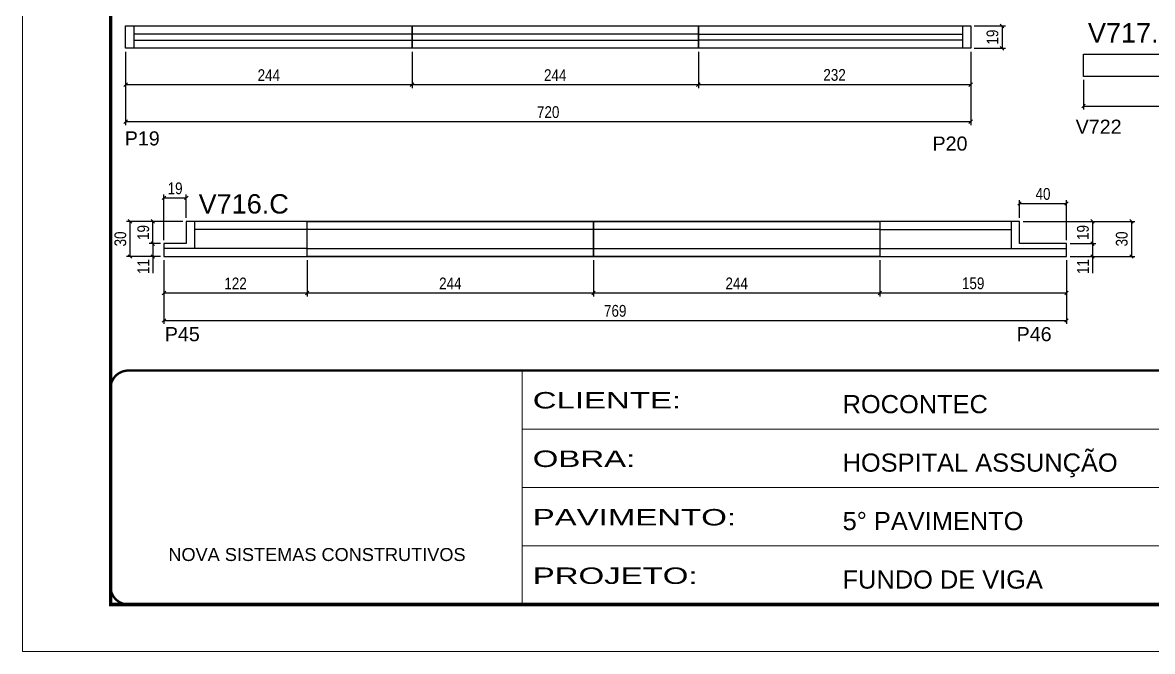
# Model space of a CAD drawing. Extents: x 1635 to 7875, y 358 to 2556.
# Drawn here: x 3233 to 4196, y 358 to 893 of the extents above; entities that cross this region are included whole.
import ezdxf

# ---------------------------------------------------------------- set-up
doc = ezdxf.new("R2010")
doc.units = 0
doc.linetypes.add('CONTINUO', pattern=[0])
doc.linetypes.add('DASHED', pattern=[0.75, 0.5, -0.25])
for name, color, linetype in [('5', 5, 'Continuous'), ('COTA', 241, 'Continuous'), ('NOMENCLATURA', 7, 'Continuous'), ('Painéis', 200, 'Continuous'), ('SARR_2.2x7', 40, 'Continuous')]:
    doc.layers.add(name, color=color, linetype=linetype)
doc.layers.add('Folhas', color=255, linetype='Continuous', lineweight=9)
doc.layers.add('SARRAFO DE PRESSAO', color=251, linetype='DASHED', lineweight=9)
doc.styles.add('ARIAL', font='arial.ttf')
doc.styles.add('COTA TECNICA-50', font='techl___.ttf', dxfattribs={"height": 10})
doc.styles.get("Standard").update_dxf_attribs({"font": 'arial.ttf'})
doc.styles.add('Tecnologia', font='')
doc.styles.get('Tecnologia').set_extended_font_data('Forgotten Futurist')
doc.dimstyles.new('COTA PAINEL-50', dxfattribs={"dimtxt": 10, "dimasz": 3, "dimexe": 3, "dimexo": 3, "dimgap": 3, "dimtad": 1, "dimdec": 1, "dimzin": 12, "dimdsep": 46, "dimtxsty": 'COTA TECNICA-50', "dimblk1": 'OBLIQUE', "dimblk2": 'OBLIQUE', "dimsah": 1, "dimcen": 0.9, "dimclrd": 4, "dimclre": 4, "dimclrt": 240, "dimadec": 1, "dimazin": 3, "dimtfac": 1, "dimtdec": 1, "dimtmove": 0, "dimatfit": 3, "dimfxl": 1, "dimtolj": 1, "dimtzin": 12, "dimarcsym": 0})

# ---------------------------------------------------------------- blocks, each defined once
blk = doc.blocks.new('9999999999')
at = {"color": 30, "linetype": 'CONTINUO'}
for p, q in [((98564.56, 34230.21), (98564.56, 34429.45)), ((98564.56, 34379.64), (99583.98, 34379.64)), ((98564.56, 34329.83), (99487.98, 34329.83)), ((98564.56, 34280.02), (99487.98, 34280.02))]:
    blk.add_line(p, q, dxfattribs=at)
at = {"color": 30, "linetype": 'CONTINUO', "const_width": 2}
blk.add_lwpolyline([(99583.98, 34230.21), (99583.98, 34414.45, 0.414214), (99568.98, 34429.45), (98228.98, 34429.45, 0.414214), (98213.98, 34414.45), (98213.98, 34245.21, 0.414214), (98228.98, 34230.21), (99583.98, 34230.21)], format="xyb", dxfattribs=at)
at = {"layer": 'Folhas'}
blk.add_lwpolyline([(98138.98, 34190.21), (99623.98, 34190.21), (99623.98, 35240.21), (98138.98, 35240.21)], close=True, dxfattribs=at)
at = {"layer": 'Folhas', "color": 30, "const_width": 3}
blk.add_lwpolyline([(98213.98, 34230.21), (99583.98, 34230.21), (99583.98, 35200.21), (98213.98, 35200.21)], close=True, dxfattribs=at)
at = {"color": 7, "linetype": 'Continuous', "ltscale": 5, "style": 'ARIAL'}
for s, height, p in [('ROCONTEC', 15.483, (98837.68, 34393.13)), ('HOSPITAL ASSUNÇÃO', 15.4829, (98837.68, 34343.32)), ('5° PAVIMENTO', 15.4829, (98837.68, 34293.51)), ('NOVA SISTEMAS CONSTRUTIVOS', 11.0592, (98263.19, 34267.21)), ('FUNDO DE VIGA', 15.4829, (98837.68, 34243.7))]:
    blk.add_text(s, height=height, dxfattribs=at).set_placement(p)
at = {"layer": 'Folhas', "color": 7, "style": 'Tecnologia', "width": 1.5}
for s, p in [('CLIENTE:', (98573.65, 34397.17)), ('OBRA:', (98573.65, 34347.31)), ('PAVIMENTO:', (98573.65, 34297.5)), ('PROJETO:', (98573.65, 34247.69))]:
    blk.add_text(s, height=14, dxfattribs=at).set_placement(p)
blk = doc.blocks.new('_Oblique')
at = {"color": 0, "linetype": 'ByBlock', "lineweight": -2}
blk.add_line((-0.5, -0.5), (0.5, 0.5), dxfattribs=at)
blk = doc.blocks.new('*D90')
at = {"layer": 'COTA', "color": 4, "linetype": 'ByBlock', "lineweight": -2, "transparency": 16777216}
for p, q in [((3809.09, 868.58), (3809.09, 837.59)), ((4041.12, 868.58), (4041.12, 837.59)), ((3809.09, 840.59), (4041.12, 840.59))]:
    blk.add_line(p, q, dxfattribs=at)
at = {"layer": 'Defpoints', "color": 0, "linetype": 'ByBlock', "transparency": 16777216}
for p in [(3809.09, 871.58), (4041.12, 871.58), (4041.12, 840.59)]:
    blk.add_point(p, dxfattribs=at)
at = {"layer": 'COTA', "color": 4, "linetype": 'ByBlock', "lineweight": -2, "transparency": 16777216, "xscale": 3, "yscale": 3, "zscale": 3, "rotation": 180}
blk.add_blockref('_Oblique', (3809.09, 840.59), dxfattribs=at)
at = {"layer": 'COTA', "color": 4, "linetype": 'ByBlock', "lineweight": -2, "transparency": 16777216, "xscale": 3, "yscale": 3, "zscale": 3}
blk.add_blockref('_Oblique', (4041.12, 840.59), dxfattribs=at)
at = {"layer": 'COTA', "color": 240, "linetype": 'ByBlock', "transparency": 16777216, "insert": (3925.1, 848.81), "char_height": 10, "attachment_point": 5, "style": 'COTA TECNICA-50'}
blk.add_mtext('\\A1;232', dxfattribs=at)
blk = doc.blocks.new('*D91')
at = {"layer": 'COTA', "color": 4, "linetype": 'ByBlock', "lineweight": -2, "transparency": 16777216}
for p, q in [((3321.09, 868.58), (3321.09, 837.59)), ((3565.09, 868.58), (3565.09, 837.59)), ((3321.09, 840.59), (3565.09, 840.59))]:
    blk.add_line(p, q, dxfattribs=at)
at = {"layer": 'Defpoints', "color": 0, "linetype": 'ByBlock', "transparency": 16777216}
for p in [(3321.09, 871.58), (3565.09, 871.58), (3565.09, 840.59)]:
    blk.add_point(p, dxfattribs=at)
at = {"layer": 'COTA', "color": 4, "linetype": 'ByBlock', "lineweight": -2, "transparency": 16777216, "xscale": 3, "yscale": 3, "zscale": 3, "rotation": 180}
blk.add_blockref('_Oblique', (3321.09, 840.59), dxfattribs=at)
at = {"layer": 'COTA', "color": 4, "linetype": 'ByBlock', "lineweight": -2, "transparency": 16777216, "xscale": 3, "yscale": 3, "zscale": 3}
blk.add_blockref('_Oblique', (3565.09, 840.59), dxfattribs=at)
at = {"layer": 'COTA', "color": 240, "linetype": 'ByBlock', "transparency": 16777216, "insert": (3443.09, 848.66), "char_height": 10, "attachment_point": 5, "style": 'COTA TECNICA-50'}
blk.add_mtext('\\A1;244', dxfattribs=at)
blk = doc.blocks.new('*D37')
at = {"layer": 'COTA', "color": 4, "linetype": 'ByBlock', "lineweight": -2, "transparency": 16777216}
for p, q in [((3565.09, 868.58), (3565.09, 837.59)), ((3809.09, 868.58), (3809.09, 837.59)), ((3565.09, 840.59), (3809.09, 840.59))]:
    blk.add_line(p, q, dxfattribs=at)
at = {"layer": 'Defpoints', "color": 0, "linetype": 'ByBlock', "transparency": 16777216}
for p in [(3565.09, 871.58), (3809.09, 871.58), (3809.09, 840.59)]:
    blk.add_point(p, dxfattribs=at)
at = {"layer": 'COTA', "color": 4, "linetype": 'ByBlock', "lineweight": -2, "transparency": 16777216, "xscale": 3, "yscale": 3, "zscale": 3, "rotation": 180}
blk.add_blockref('_Oblique', (3565.09, 840.59), dxfattribs=at)
at = {"layer": 'COTA', "color": 4, "linetype": 'ByBlock', "lineweight": -2, "transparency": 16777216, "xscale": 3, "yscale": 3, "zscale": 3}
blk.add_blockref('_Oblique', (3809.09, 840.59), dxfattribs=at)
at = {"layer": 'COTA', "color": 240, "linetype": 'ByBlock', "transparency": 16777216, "insert": (3687.09, 848.66), "char_height": 10, "attachment_point": 5, "style": 'COTA TECNICA-50'}
blk.add_mtext('\\A1;244', dxfattribs=at)
blk = doc.blocks.new('*D14')
at = {"layer": 'COTA', "color": 4, "linetype": 'ByBlock', "lineweight": -2, "transparency": 16777216}
for p, q in [((3321.09, 868.58), (3321.09, 806.01)), ((4041.12, 868.58), (4041.12, 806.01)), ((4041.12, 809.01), (3321.09, 809.01))]:
    blk.add_line(p, q, dxfattribs=at)
at = {"layer": 'Defpoints', "color": 0, "linetype": 'ByBlock', "transparency": 16777216}
for p in [(3321.09, 871.58), (4041.12, 871.58), (3321.09, 809.01)]:
    blk.add_point(p, dxfattribs=at)
at = {"layer": 'COTA', "color": 4, "linetype": 'ByBlock', "lineweight": -2, "transparency": 16777216, "xscale": 3, "yscale": 3, "zscale": 3, "rotation": 180}
blk.add_blockref('_Oblique', (3321.09, 809.01), dxfattribs=at)
at = {"layer": 'COTA', "color": 4, "linetype": 'ByBlock', "lineweight": -2, "transparency": 16777216, "xscale": 3, "yscale": 3, "zscale": 3}
blk.add_blockref('_Oblique', (4041.12, 809.01), dxfattribs=at)
at = {"layer": 'COTA', "color": 240, "linetype": 'ByBlock', "transparency": 16777216, "insert": (3681.1, 817.12), "char_height": 10, "attachment_point": 5, "style": 'COTA TECNICA-50'}
blk.add_mtext('\\A1;720', dxfattribs=at)
blk = doc.blocks.new('*D66')
at = {"layer": 'Defpoints', "color": 0, "linetype": 'ByBlock', "transparency": 16777216}
for p in [(4041.12, 890.58), (4041.12, 871.58), (4067.8, 871.58)]:
    blk.add_point(p, dxfattribs=at)
at = {"layer": 'Painéis', "color": 4, "linetype": 'ByBlock', "lineweight": -2, "transparency": 16777216}
for p, q in [((4044.12, 890.58), (4070.8, 890.58)), ((4067.8, 890.58), (4067.8, 871.58)), ((4044.12, 871.58), (4070.8, 871.58))]:
    blk.add_line(p, q, dxfattribs=at)
at = {"layer": 'Painéis', "color": 4, "linetype": 'ByBlock', "lineweight": -2, "transparency": 16777216, "xscale": 3, "yscale": 3, "zscale": 3}
for p, rotation in [((4067.8, 890.58), 90), ((4067.8, 871.58), 270)]:
    blk.add_blockref('_Oblique', p, dxfattribs=dict(at, rotation=rotation))
at = {"layer": 'Painéis', "color": 240, "linetype": 'ByBlock', "transparency": 16777216, "insert": (4059.71, 881.08), "char_height": 10, "attachment_point": 5, "rotation": 90, "style": 'COTA TECNICA-50'}
blk.add_mtext('\\A1;19', dxfattribs=at)
blk = doc.blocks.new('*D100')
at = {"layer": 'COTA', "color": 4, "linetype": 'ByBlock', "lineweight": -2, "transparency": 16777216}
for p, q in [((3353.71, 691.12), (3353.71, 636.67)), ((4122.71, 691.12), (4122.71, 636.67)), ((3353.71, 639.67), (4122.71, 639.67))]:
    blk.add_line(p, q, dxfattribs=at)
at = {"layer": 'Defpoints', "color": 0, "linetype": 'ByBlock', "transparency": 16777216}
for p in [(3353.71, 694.12), (4122.71, 694.12), (4122.71, 639.67)]:
    blk.add_point(p, dxfattribs=at)
at = {"layer": 'COTA', "color": 4, "linetype": 'ByBlock', "lineweight": -2, "transparency": 16777216, "xscale": 3, "yscale": 3, "zscale": 3, "rotation": 180}
blk.add_blockref('_Oblique', (3353.71, 639.67), dxfattribs=at)
at = {"layer": 'COTA', "color": 4, "linetype": 'ByBlock', "lineweight": -2, "transparency": 16777216, "xscale": 3, "yscale": 3, "zscale": 3}
blk.add_blockref('_Oblique', (4122.71, 639.67), dxfattribs=at)
at = {"layer": 'COTA', "color": 240, "linetype": 'ByBlock', "transparency": 16777216, "insert": (3738.21, 647.81), "char_height": 10, "attachment_point": 5, "style": 'COTA TECNICA-50'}
blk.add_mtext('\\A1;769', dxfattribs=at)
blk = doc.blocks.new('*D101')
at = {"layer": 'COTA', "color": 4, "linetype": 'ByBlock', "lineweight": -2, "transparency": 16777216}
for p, q in [((4085.71, 724.12), (4181.07, 724.12)), ((4178.07, 724.12), (4178.07, 694.12)), ((4125.71, 694.12), (4181.07, 694.12))]:
    blk.add_line(p, q, dxfattribs=at)
at = {"layer": 'Defpoints', "color": 0, "linetype": 'ByBlock', "transparency": 16777216}
for p in [(4082.71, 724.12), (4122.71, 694.12), (4178.07, 694.12)]:
    blk.add_point(p, dxfattribs=at)
at = {"layer": 'COTA', "color": 4, "linetype": 'ByBlock', "lineweight": -2, "transparency": 16777216, "xscale": 3, "yscale": 3, "zscale": 3}
for p, rotation in [((4178.07, 724.12), 90), ((4178.07, 694.12), 270)]:
    blk.add_blockref('_Oblique', p, dxfattribs=dict(at, rotation=rotation))
at = {"layer": 'COTA', "color": 240, "linetype": 'ByBlock', "transparency": 16777216, "insert": (4169.85, 709.12), "char_height": 10, "attachment_point": 5, "rotation": 90, "style": 'COTA TECNICA-50'}
blk.add_mtext('\\A1;30', dxfattribs=at)
blk = doc.blocks.new('*D42')
at = {"layer": 'COTA', "color": 4, "linetype": 'ByBlock', "lineweight": -2, "transparency": 16777216}
for p, q in [((3475.71, 691.12), (3475.71, 660.13)), ((3719.71, 691.12), (3719.71, 660.13)), ((3475.71, 663.13), (3719.71, 663.13))]:
    blk.add_line(p, q, dxfattribs=at)
at = {"layer": 'Defpoints', "color": 0, "linetype": 'ByBlock', "transparency": 16777216}
for p in [(3475.71, 694.12), (3719.71, 694.12), (3719.71, 663.13)]:
    blk.add_point(p, dxfattribs=at)
at = {"layer": 'COTA', "color": 4, "linetype": 'ByBlock', "lineweight": -2, "transparency": 16777216, "xscale": 3, "yscale": 3, "zscale": 3, "rotation": 180}
blk.add_blockref('_Oblique', (3475.71, 663.13), dxfattribs=at)
at = {"layer": 'COTA', "color": 4, "linetype": 'ByBlock', "lineweight": -2, "transparency": 16777216, "xscale": 3, "yscale": 3, "zscale": 3}
blk.add_blockref('_Oblique', (3719.71, 663.13), dxfattribs=at)
at = {"layer": 'COTA', "color": 240, "linetype": 'ByBlock', "transparency": 16777216, "insert": (3597.71, 671.2), "char_height": 10, "attachment_point": 5, "style": 'COTA TECNICA-50'}
blk.add_mtext('\\A1;244', dxfattribs=at)
blk = doc.blocks.new('*D43')
at = {"layer": 'COTA', "color": 4, "linetype": 'ByBlock', "lineweight": -2, "transparency": 16777216}
for p, q in [((3719.71, 691.12), (3719.71, 660.13)), ((3963.71, 691.12), (3963.71, 660.13)), ((3719.71, 663.13), (3963.71, 663.13))]:
    blk.add_line(p, q, dxfattribs=at)
at = {"layer": 'Defpoints', "color": 0, "linetype": 'ByBlock', "transparency": 16777216}
for p in [(3719.71, 694.12), (3963.71, 694.12), (3963.71, 663.13)]:
    blk.add_point(p, dxfattribs=at)
at = {"layer": 'COTA', "color": 4, "linetype": 'ByBlock', "lineweight": -2, "transparency": 16777216, "xscale": 3, "yscale": 3, "zscale": 3, "rotation": 180}
blk.add_blockref('_Oblique', (3719.71, 663.13), dxfattribs=at)
at = {"layer": 'COTA', "color": 4, "linetype": 'ByBlock', "lineweight": -2, "transparency": 16777216, "xscale": 3, "yscale": 3, "zscale": 3}
blk.add_blockref('_Oblique', (3963.71, 663.13), dxfattribs=at)
at = {"layer": 'COTA', "color": 240, "linetype": 'ByBlock', "transparency": 16777216, "insert": (3841.71, 671.2), "char_height": 10, "attachment_point": 5, "style": 'COTA TECNICA-50'}
blk.add_mtext('\\A1;244', dxfattribs=at)
blk = doc.blocks.new('*D102')
at = {"layer": 'COTA', "color": 4, "linetype": 'ByBlock', "lineweight": -2, "transparency": 16777216}
for p, q in [((3963.71, 691.12), (3963.71, 660.13)), ((4122.71, 691.12), (4122.71, 660.13)), ((3963.71, 663.13), (4122.71, 663.13))]:
    blk.add_line(p, q, dxfattribs=at)
at = {"layer": 'Defpoints', "color": 0, "linetype": 'ByBlock', "transparency": 16777216}
for p in [(3963.71, 694.12), (4122.71, 694.12), (4122.71, 663.13)]:
    blk.add_point(p, dxfattribs=at)
at = {"layer": 'COTA', "color": 4, "linetype": 'ByBlock', "lineweight": -2, "transparency": 16777216, "xscale": 3, "yscale": 3, "zscale": 3, "rotation": 180}
blk.add_blockref('_Oblique', (3963.71, 663.13), dxfattribs=at)
at = {"layer": 'COTA', "color": 4, "linetype": 'ByBlock', "lineweight": -2, "transparency": 16777216, "xscale": 3, "yscale": 3, "zscale": 3}
blk.add_blockref('_Oblique', (4122.71, 663.13), dxfattribs=at)
at = {"layer": 'COTA', "color": 240, "linetype": 'ByBlock', "transparency": 16777216, "insert": (4043.21, 671.27), "char_height": 10, "attachment_point": 5, "style": 'COTA TECNICA-50'}
blk.add_mtext('\\A1;159', dxfattribs=at)
blk = doc.blocks.new('*D103')
at = {"layer": 'COTA', "color": 4, "linetype": 'ByBlock', "lineweight": -2, "transparency": 16777216}
for p, q in [((3350.71, 705.12), (3341.21, 705.12)), ((3344.21, 705.12), (3344.21, 694.12)), ((3350.71, 694.12), (3341.21, 694.12)), ((3344.21, 694.12), (3344.21, 680.03))]:
    blk.add_line(p, q, dxfattribs=at)
at = {"layer": 'Defpoints', "color": 0, "linetype": 'ByBlock', "transparency": 16777216}
for p in [(3353.71, 705.12), (3344.21, 694.12), (3353.71, 694.12)]:
    blk.add_point(p, dxfattribs=at)
at = {"layer": 'COTA', "color": 4, "linetype": 'ByBlock', "lineweight": -2, "transparency": 16777216, "xscale": 3, "yscale": 3, "zscale": 3}
for p, rotation in [((3344.21, 705.12), 90), ((3344.21, 694.12), 270)]:
    blk.add_blockref('_Oblique', p, dxfattribs=dict(at, rotation=rotation))
at = {"layer": 'COTA', "color": 240, "linetype": 'ByBlock', "transparency": 16777216, "insert": (3336.15, 685.57), "char_height": 10, "attachment_point": 5, "rotation": 90, "style": 'COTA TECNICA-50'}
blk.add_mtext('\\A1;11', dxfattribs=at)
blk = doc.blocks.new('*D104')
at = {"layer": 'COTA', "color": 4, "linetype": 'ByBlock', "lineweight": -2, "transparency": 16777216}
for p, q in [((3369.71, 724.12), (3341.21, 724.12)), ((3344.21, 705.12), (3344.21, 724.12)), ((3350.71, 705.12), (3341.21, 705.12))]:
    blk.add_line(p, q, dxfattribs=at)
at = {"layer": 'Defpoints', "color": 0, "linetype": 'ByBlock', "transparency": 16777216}
for p in [(3344.21, 724.12), (3372.71, 724.12), (3353.71, 705.12)]:
    blk.add_point(p, dxfattribs=at)
at = {"layer": 'COTA', "color": 4, "linetype": 'ByBlock', "lineweight": -2, "transparency": 16777216, "xscale": 3, "yscale": 3, "zscale": 3}
for p, rotation in [((3344.21, 724.12), 90), ((3344.21, 705.12), 270)]:
    blk.add_blockref('_Oblique', p, dxfattribs=dict(at, rotation=rotation))
at = {"layer": 'COTA', "color": 240, "linetype": 'ByBlock', "transparency": 16777216, "insert": (3336.12, 714.62), "char_height": 10, "attachment_point": 5, "rotation": 90, "style": 'COTA TECNICA-50'}
blk.add_mtext('\\A1;19', dxfattribs=at)
blk = doc.blocks.new('*D44')
at = {"layer": 'COTA', "color": 4, "linetype": 'ByBlock', "lineweight": -2, "transparency": 16777216}
for p, q in [((3369.71, 724.12), (3321.81, 724.12)), ((3324.81, 694.12), (3324.81, 724.12)), ((3350.71, 694.12), (3321.81, 694.12))]:
    blk.add_line(p, q, dxfattribs=at)
at = {"layer": 'Defpoints', "color": 0, "linetype": 'ByBlock', "transparency": 16777216}
for p in [(3324.81, 724.12), (3372.71, 724.12), (3353.71, 694.12)]:
    blk.add_point(p, dxfattribs=at)
at = {"layer": 'COTA', "color": 4, "linetype": 'ByBlock', "lineweight": -2, "transparency": 16777216, "xscale": 3, "yscale": 3, "zscale": 3}
for p, rotation in [((3324.81, 724.12), 90), ((3324.81, 694.12), 270)]:
    blk.add_blockref('_Oblique', p, dxfattribs=dict(at, rotation=rotation))
at = {"layer": 'COTA', "color": 240, "linetype": 'ByBlock', "transparency": 16777216, "insert": (3316.59, 709.12), "char_height": 10, "attachment_point": 5, "rotation": 90, "style": 'COTA TECNICA-50'}
blk.add_mtext('\\A1;30', dxfattribs=at)
blk = doc.blocks.new('*D105')
at = {"layer": 'COTA', "color": 4, "linetype": 'ByBlock', "lineweight": -2, "transparency": 16777216}
for p, q in [((4125.71, 705.12), (4147.83, 705.12)), ((4144.83, 705.12), (4144.83, 694.12)), ((4125.71, 694.12), (4147.83, 694.12)), ((4144.83, 694.12), (4144.83, 680.03))]:
    blk.add_line(p, q, dxfattribs=at)
at = {"layer": 'Defpoints', "color": 0, "linetype": 'ByBlock', "transparency": 16777216}
for p in [(4122.71, 705.12), (4122.71, 694.12), (4144.83, 694.12)]:
    blk.add_point(p, dxfattribs=at)
at = {"layer": 'COTA', "color": 4, "linetype": 'ByBlock', "lineweight": -2, "transparency": 16777216, "xscale": 3, "yscale": 3, "zscale": 3}
for p, rotation in [((4144.83, 705.12), 90), ((4144.83, 694.12), 270)]:
    blk.add_blockref('_Oblique', p, dxfattribs=dict(at, rotation=rotation))
at = {"layer": 'COTA', "color": 240, "linetype": 'ByBlock', "transparency": 16777216, "insert": (4136.77, 685.57), "char_height": 10, "attachment_point": 5, "rotation": 90, "style": 'COTA TECNICA-50'}
blk.add_mtext('\\A1;11', dxfattribs=at)
blk = doc.blocks.new('*D45')
at = {"layer": 'COTA', "color": 4, "linetype": 'ByBlock', "lineweight": -2, "transparency": 16777216}
for p, q in [((4085.71, 724.12), (4147.83, 724.12)), ((4144.83, 724.12), (4144.83, 705.12)), ((4125.71, 705.12), (4147.83, 705.12))]:
    blk.add_line(p, q, dxfattribs=at)
at = {"layer": 'Defpoints', "color": 0, "linetype": 'ByBlock', "transparency": 16777216}
for p in [(4082.71, 724.12), (4122.71, 705.12), (4144.83, 705.12)]:
    blk.add_point(p, dxfattribs=at)
at = {"layer": 'COTA', "color": 4, "linetype": 'ByBlock', "lineweight": -2, "transparency": 16777216, "xscale": 3, "yscale": 3, "zscale": 3}
for p, rotation in [((4144.83, 724.12), 90), ((4144.83, 705.12), 270)]:
    blk.add_blockref('_Oblique', p, dxfattribs=dict(at, rotation=rotation))
at = {"layer": 'COTA', "color": 240, "linetype": 'ByBlock', "transparency": 16777216, "insert": (4136.74, 714.62), "char_height": 10, "attachment_point": 5, "rotation": 90, "style": 'COTA TECNICA-50'}
blk.add_mtext('\\A1;19', dxfattribs=at)
blk = doc.blocks.new('*D106')
at = {"layer": 'COTA', "color": 4, "linetype": 'ByBlock', "lineweight": -2, "transparency": 16777216}
for p, q in [((3353.71, 708.12), (3353.71, 747.09)), ((3353.71, 744.09), (3372.71, 744.09)), ((3372.71, 727.12), (3372.71, 747.09))]:
    blk.add_line(p, q, dxfattribs=at)
at = {"layer": 'Defpoints', "color": 0, "linetype": 'ByBlock', "transparency": 16777216}
for p in [(3372.71, 744.09), (3372.71, 724.12), (3353.71, 705.12)]:
    blk.add_point(p, dxfattribs=at)
at = {"layer": 'COTA', "color": 4, "linetype": 'ByBlock', "lineweight": -2, "transparency": 16777216, "xscale": 3, "yscale": 3, "zscale": 3, "rotation": 180}
blk.add_blockref('_Oblique', (3353.71, 744.09), dxfattribs=at)
at = {"layer": 'COTA', "color": 4, "linetype": 'ByBlock', "lineweight": -2, "transparency": 16777216, "xscale": 3, "yscale": 3, "zscale": 3}
blk.add_blockref('_Oblique', (3372.71, 744.09), dxfattribs=at)
at = {"layer": 'COTA', "color": 240, "linetype": 'ByBlock', "transparency": 16777216, "insert": (3363.21, 752.18), "char_height": 10, "attachment_point": 5, "style": 'COTA TECNICA-50'}
blk.add_mtext('\\A1;19', dxfattribs=at)
blk = doc.blocks.new('*D46')
at = {"layer": 'COTA', "color": 4, "linetype": 'ByBlock', "lineweight": -2, "transparency": 16777216}
for p, q in [((4082.71, 727.12), (4082.71, 742.3)), ((4122.71, 708.12), (4122.71, 742.3)), ((4082.71, 739.3), (4122.71, 739.3))]:
    blk.add_line(p, q, dxfattribs=at)
at = {"layer": 'Defpoints', "color": 0, "linetype": 'ByBlock', "transparency": 16777216}
for p in [(4122.71, 739.3), (4082.71, 724.12), (4122.71, 705.12)]:
    blk.add_point(p, dxfattribs=at)
at = {"layer": 'COTA', "color": 4, "linetype": 'ByBlock', "lineweight": -2, "transparency": 16777216, "xscale": 3, "yscale": 3, "zscale": 3, "rotation": 180}
blk.add_blockref('_Oblique', (4082.71, 739.3), dxfattribs=at)
at = {"layer": 'COTA', "color": 4, "linetype": 'ByBlock', "lineweight": -2, "transparency": 16777216, "xscale": 3, "yscale": 3, "zscale": 3}
blk.add_blockref('_Oblique', (4122.71, 739.3), dxfattribs=at)
at = {"layer": 'COTA', "color": 240, "linetype": 'ByBlock', "transparency": 16777216, "insert": (4102.71, 747.41), "char_height": 10, "attachment_point": 5, "style": 'COTA TECNICA-50'}
blk.add_mtext('\\A1;40', dxfattribs=at)
blk = doc.blocks.new('*D47')
at = {"layer": 'COTA', "color": 4, "linetype": 'ByBlock', "lineweight": -2, "transparency": 16777216}
for p, q in [((3353.71, 691.12), (3353.71, 660.13)), ((3475.71, 691.12), (3475.71, 660.13)), ((3353.71, 663.13), (3475.71, 663.13))]:
    blk.add_line(p, q, dxfattribs=at)
at = {"layer": 'Defpoints', "color": 0, "linetype": 'ByBlock', "transparency": 16777216}
for p in [(3353.71, 694.12), (3475.71, 694.12), (3475.71, 663.13)]:
    blk.add_point(p, dxfattribs=at)
at = {"layer": 'COTA', "color": 4, "linetype": 'ByBlock', "lineweight": -2, "transparency": 16777216, "xscale": 3, "yscale": 3, "zscale": 3, "rotation": 180}
blk.add_blockref('_Oblique', (3353.71, 663.13), dxfattribs=at)
at = {"layer": 'COTA', "color": 4, "linetype": 'ByBlock', "lineweight": -2, "transparency": 16777216, "xscale": 3, "yscale": 3, "zscale": 3}
blk.add_blockref('_Oblique', (3475.71, 663.13), dxfattribs=at)
at = {"layer": 'COTA', "color": 240, "linetype": 'ByBlock', "transparency": 16777216, "insert": (3414.71, 671.19), "char_height": 10, "attachment_point": 5, "style": 'COTA TECNICA-50'}
blk.add_mtext('\\A1;122', dxfattribs=at)
blk = doc.blocks.new('*D9')
at = {"layer": 'Defpoints', "color": 0, "linetype": 'ByBlock', "transparency": 16777216}
for p in [(4137.19, 847.62), (4381.19, 847.62), (4381.19, 822.34)]:
    blk.add_point(p, dxfattribs=at)
at = {"layer": 'Painéis', "color": 4, "linetype": 'ByBlock', "lineweight": -2, "transparency": 16777216}
for p, q in [((4137.19, 844.62), (4137.19, 819.34)), ((4381.19, 844.62), (4381.19, 819.34)), ((4137.19, 822.34), (4381.19, 822.34))]:
    blk.add_line(p, q, dxfattribs=at)
at = {"layer": 'Painéis', "color": 4, "linetype": 'ByBlock', "lineweight": -2, "transparency": 16777216, "xscale": 3, "yscale": 3, "zscale": 3, "rotation": 180}
blk.add_blockref('_Oblique', (4137.19, 822.34), dxfattribs=at)
at = {"layer": 'Painéis', "color": 4, "linetype": 'ByBlock', "lineweight": -2, "transparency": 16777216, "xscale": 3, "yscale": 3, "zscale": 3}
blk.add_blockref('_Oblique', (4381.19, 822.34), dxfattribs=at)
at = {"layer": 'Painéis', "color": 240, "linetype": 'ByBlock', "transparency": 16777216, "insert": (4259.19, 830.42), "char_height": 10, "attachment_point": 5, "style": 'COTA TECNICA-50'}
blk.add_mtext('\\A1;244', dxfattribs=at)

msp = doc.modelspace()

# ---------------------------------------------------------------- linework, layer by layer
at = {"layer": 'Painéis', "linetype": 'ByBlock'}
for p, q in [((3475.71, 694.12), (3475.71, 724.12)), ((3719.71, 694.12), (3719.71, 724.12))]:
    msp.add_line(p, q, dxfattribs=at)
at = {"layer": 'Painéis', "linetype": 'Continuous'}
for points in [[(3321.09, 890.58), (3565.09, 890.58), (3565.09, 871.58), (3321.09, 871.58)], [(3565.09, 890.58), (3809.09, 890.58), (3809.09, 871.58), (3565.09, 871.58)], [(3475.71, 724.12), (3719.71, 724.12), (3719.71, 694.12), (3475.71, 694.12)], [(3719.71, 724.12), (3963.71, 724.12), (3963.71, 694.12), (3719.71, 694.12)]]:
    msp.add_lwpolyline(points, close=True, dxfattribs=at)
at = {"layer": 'Painéis', "linetype": 'ByBlock'}
for points in [[(3809.09, 890.58), (4041.12, 890.58), (4041.12, 871.58), (3809.09, 871.58)], [(4137.19, 866.62), (4381.19, 866.62), (4381.19, 847.62), (4137.19, 847.62)]]:
    msp.add_lwpolyline(points, close=True, dxfattribs=at)
msp.add_lwpolyline([(3353.71, 705.12), (3353.71, 694.12), (4122.71, 694.12), (4122.71, 705.12), (4082.71, 705.12), (4082.71, 724.12), (3372.71, 724.12), (3372.71, 705.12), (3353.71, 705.12)], dxfattribs=at)
at = {"layer": 'SARR_2.2x7', "linetype": 'Continuous'}
for p, q in [((3328.09, 890.58), (3328.09, 871.58)), ((4034.15, 890.58), (4034.15, 871.58)), ((3565.09, 883.58), (3328.09, 883.58)), ((3328.09, 878.58), (3565.09, 878.58)), ((3809.09, 883.58), (3565.09, 883.58)), ((3565.09, 878.58), (3809.09, 878.58)), ((3809.09, 883.58), (4034.15, 883.58)), ((4034.15, 878.58), (3809.09, 878.58)), ((3379.71, 724.12), (3379.71, 701.12)), ((4075.71, 724.12), (4075.71, 701.12)), ((3475.71, 717.12), (3379.71, 717.12)), ((3719.71, 717.12), (3475.71, 717.12)), ((3963.71, 717.12), (3719.71, 717.12)), ((3963.71, 717.12), (4075.71, 717.12)), ((3475.71, 701.12), (3353.71, 701.12)), ((3475.71, 701.12), (3719.71, 701.12)), ((3719.71, 701.12), (3963.71, 701.12)), ((3963.71, 701.12), (4122.71, 701.12))]:
    msp.add_line(p, q, dxfattribs=at)

# ---------------------------------------------------------------- block references
at = {"layer": 'SARRAFO DE PRESSAO', "color": 6, "linetype": 'ByBlock'}
msp.add_blockref('9999999999', (-94905.71, -33832.47), dxfattribs=at)

# ---------------------------------------------------------------- texts
at = {"layer": '5', "linetype": 'Continuous'}
for s, p in [('V722', (4130.54, 798.73)), ('P19', (3320.31, 788.79)), ('P20', (4008.53, 784.4)), ('P45', (3354.42, 622.03)), ('P46', (4080.21, 622.03))]:
    msp.add_text(s, height=12, rotation=359.99996, dxfattribs=at).set_placement(p)
at = {"layer": 'NOMENCLATURA', "linetype": 'Continuous'}
for s, p in [('V717.C', (4140.99, 876.46)), ('V716.C', (3383.24, 730.76))]:
    msp.add_text(s, height=16.5, dxfattribs=at).set_placement(p)

# ---------------------------------------------------------------- dimensions: what is measured, and where the dimension line sits
at = {"layer": 'COTA', "linetype": 'ByBlock'}
for p1, p2, picture, middle in [((3321.09, 871.58), (3565.09, 871.58), '*D91', (3443.09, 848.66)), ((3565.09, 871.58), (3809.09, 871.58), '*D37', (3687.09, 848.66)), ((3475.71, 694.12), (3719.71, 694.12), '*D42', (3597.71, 671.2)), ((3719.71, 694.12), (3963.71, 694.12), '*D43', (3841.71, 671.2))]:
    dim = msp.add_aligned_dim(p1=p1, p2=p2, distance=-30.99, dimstyle='COTA PAINEL-50', override={"dimarcsym": 1}, dxfattribs=at)
    dim.commit()
    dim.dimension.update_dxf_attribs({"geometry": picture, "text_midpoint": middle})
for base, p1, p2, picture, middle in [((3321.09, 809.01), (4041.12, 871.58), (3321.09, 871.58), '*D14', (3681.1, 817.12)), ((4041.12, 840.59), (3809.09, 871.58), (4041.12, 871.58), '*D90', (3925.1, 848.81)), ((3372.71, 744.09), (3353.71, 705.12), (3372.71, 724.12), '*D106', (3363.21, 752.18)), ((4122.71, 739.3), (4082.71, 724.12), (4122.71, 705.12), '*D46', (4102.71, 747.41)), ((4122.71, 639.67), (3353.71, 694.12), (4122.71, 694.12), '*D100', (3738.21, 647.81)), ((3475.71, 663.13), (3353.71, 694.12), (3475.71, 694.12), '*D47', (3414.71, 671.19)), ((4122.71, 663.13), (3963.71, 694.12), (4122.71, 694.12), '*D102', (4043.21, 671.27))]:
    dim = msp.add_linear_dim(base=base, p1=p1, p2=p2, dimstyle='COTA PAINEL-50', override={"dimarcsym": 1}, dxfattribs=at)
    dim.commit()
    dim.dimension.update_dxf_attribs({"geometry": picture, "text_midpoint": middle})
for base, p1, p2, picture, middle in [((3324.81, 724.12), (3353.71, 694.12), (3372.71, 724.12), '*D44', (3316.59, 709.12)), ((3344.21, 724.12), (3353.71, 705.12), (3372.71, 724.12), '*D104', (3336.12, 714.62)), ((4178.07, 694.12), (4082.71, 724.12), (4122.71, 694.12), '*D101', (4169.85, 709.12)), ((4144.83, 705.12), (4082.71, 724.12), (4122.71, 705.12), '*D45', (4136.74, 714.62)), ((3344.21, 694.12), (3353.71, 705.12), (3353.71, 694.12), '*D103', (3336.15, 685.57)), ((4144.83, 694.12), (4122.71, 705.12), (4122.71, 694.12), '*D105', (4136.77, 685.57))]:
    dim = msp.add_linear_dim(base=base, p1=p1, p2=p2, angle=90, dimstyle='COTA PAINEL-50', override={"dimarcsym": 1}, dxfattribs=at)
    dim.commit()
    dim.dimension.update_dxf_attribs({"geometry": picture, "text_midpoint": middle})
at = {"layer": 'Painéis', "linetype": 'ByBlock'}
dim = msp.add_linear_dim(base=(4067.8, 871.58), p1=(4041.12, 890.58), p2=(4041.12, 871.58), angle=90, dimstyle='COTA PAINEL-50', override={"dimarcsym": 1}, dxfattribs=at)
dim.commit()
dim.dimension.update_dxf_attribs({"geometry": '*D66', "text_midpoint": (4059.71, 881.08)})
dim = msp.add_linear_dim(base=(4381.19, 822.34), p1=(4137.19, 847.62), p2=(4381.19, 847.62), dimstyle='COTA PAINEL-50', override={"dimarcsym": 1}, dxfattribs=at)
dim.commit()
dim.dimension.update_dxf_attribs({"geometry": '*D9', "text_midpoint": (4259.19, 830.42)})

doc.saveas('drawing.dxf')
